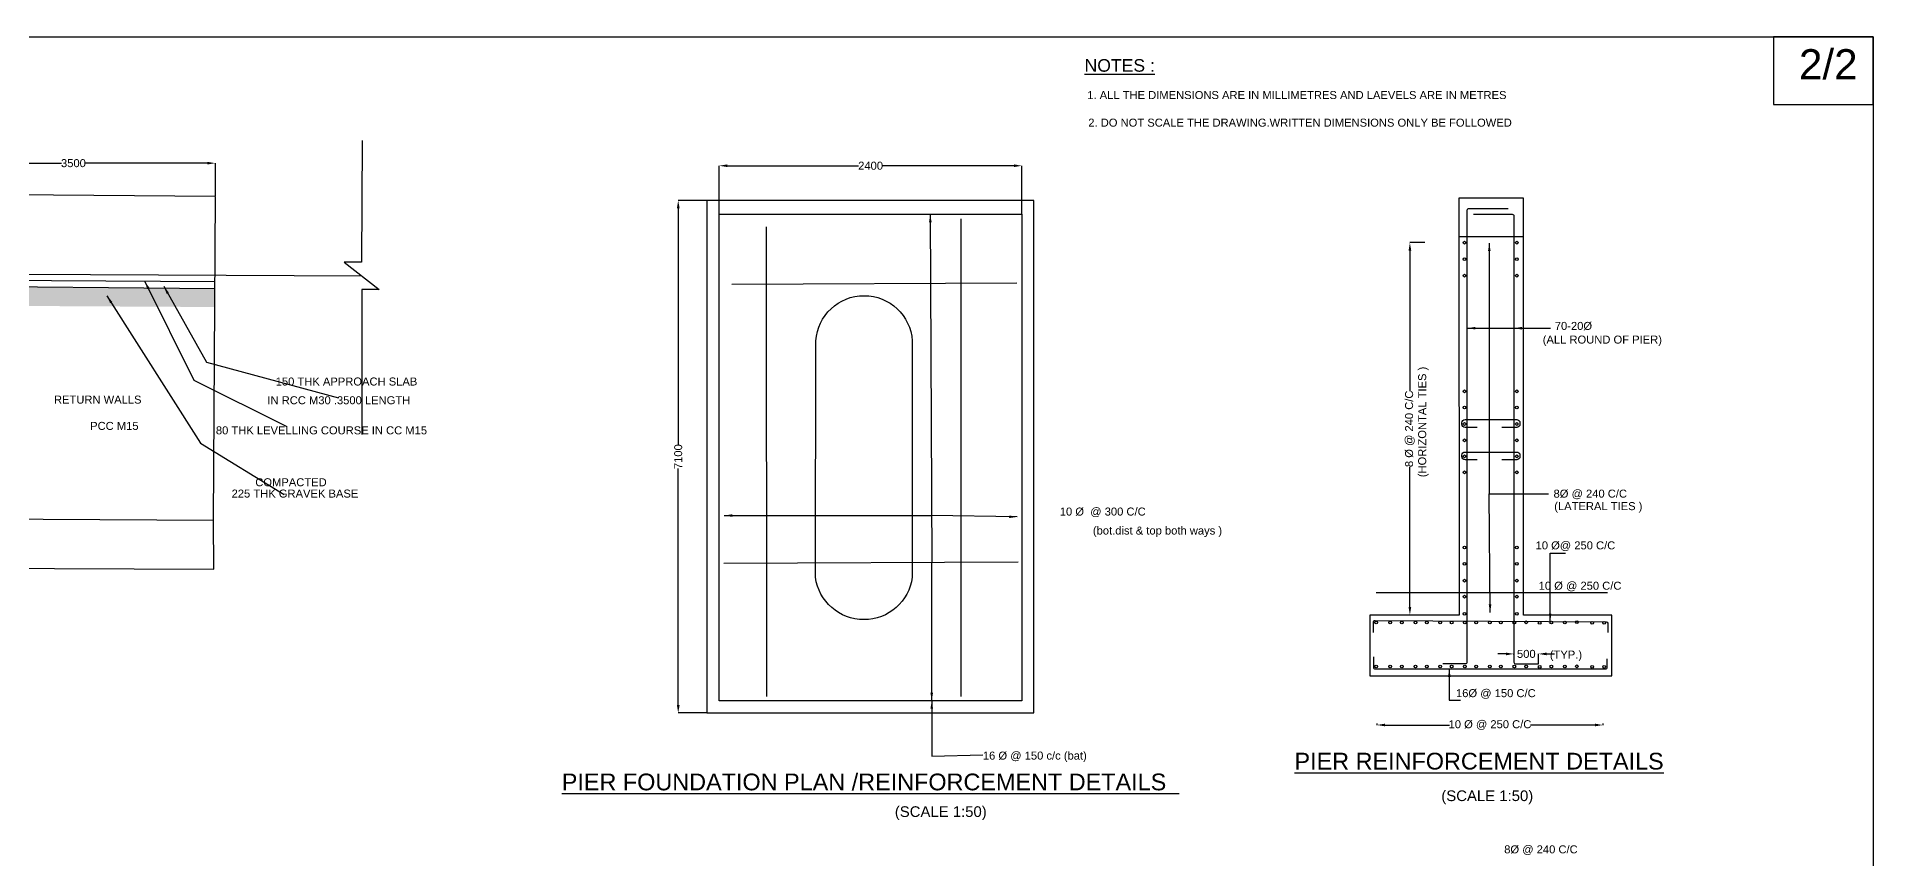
# Model space of a CAD drawing. Header units: inches. Extents: x 58881 to 96393, y 53859 to 78560.
# Drawn here: x 73429 to 96382, y 68289 to 78560 of the extents above; entities that cross this region are included whole.
import ezdxf

# ---------------------------------------------------------------- set-up
doc = ezdxf.new("R2010")
doc.units = ezdxf.units.IN
doc.header["$LTSCALE"] = 15
doc.header["$MEASUREMENT"] = 0
doc.layers.add('DRAWING', color=7, linetype='Continuous')
doc.layers.add('text1', color=7, linetype='Continuous')
doc.styles.get("Standard").update_dxf_attribs({"font": 'arial.ttf', "height": 100})
doc.dimstyles.get("Standard").update_dxf_attribs({"dimtxt": 0.18, "dimasz": 0.18, "dimexe": 0.18, "dimexo": 0.0625, "dimgap": 0.09, "dimtad": 0, "dimtih": 1, "dimtoh": 1, "dimdec": 4, "dimzin": 0, "dimdsep": 46, "dimtxsty": 'Standard', "dimcen": 0.09, "dimadec": 0, "dimazin": 0, "dimtfac": 1, "dimtdec": 4, "dimtofl": 0, "dimtmove": 0, "dimatfit": 3, "dimfxl": 0, "dimtolj": 1, "dimtzin": 0, "dimarcsym": 0})

# ---------------------------------------------------------------- blocks, each defined once
blk = doc.blocks.new('*D13')
at = {"layer": 'Defpoints', "color": 0, "transparency": 16777216}
for p in [(75662, 76979), (72113, 76592), (75662, 76572)]:
    blk.add_point(p, dxfattribs=at)
at = {"layer": 'text1', "color": 0, "lineweight": -2, "transparency": 16777216}
for p, q in [((72113, 76592), (72113, 76979)), ((72213, 76979), (73739, 76979)), ((75562, 76979), (74037, 76979)), ((75662, 76572), (75662, 76979))]:
    blk.add_line(p, q, dxfattribs=at)
at = {"layer": 'text1', "color": 0, "transparency": 16777216}
for points in [[(72213, 76996), (72213, 76963), (72113, 76979)], [(75562, 76996), (75562, 76963), (75662, 76979)]]:
    blk.add_solid(points, dxfattribs=at)
at = {"layer": 'text1', "color": 0, "transparency": 16777216, "insert": (73888, 76979), "char_height": 100, "attachment_point": 5}
blk.add_mtext('\\A1;3500', dxfattribs=at)
blk = doc.blocks.new('*D14')
at = {"layer": 'Defpoints', "color": 0, "transparency": 16777216}
for p in [(81959, 76947), (81959, 76340), (85743, 76340)]:
    blk.add_point(p, dxfattribs=at)
at = {"layer": 'text1', "color": 0, "lineweight": -2, "transparency": 16777216}
for p, q in [((81959, 76341), (81959, 76948)), ((82059, 76947), (83701, 76947)), ((85643, 76947), (84001, 76947)), ((85743, 76341), (85743, 76948))]:
    blk.add_line(p, q, dxfattribs=at)
at = {"layer": 'text1', "color": 0, "transparency": 16777216}
for points in [[(82059, 76964), (82059, 76931), (81959, 76947)], [(85643, 76964), (85643, 76931), (85743, 76947)]]:
    blk.add_solid(points, dxfattribs=at)
at = {"layer": 'text1', "color": 0, "transparency": 16777216, "insert": (83851, 76947), "char_height": 100, "attachment_point": 5}
blk.add_mtext('\\A1;2400', dxfattribs=at)
blk = doc.blocks.new('*D15')
at = {"layer": 'Defpoints', "color": 0, "transparency": 16777216}
for p in [(81806, 76514), (81447, 70106), (81806, 70106)]:
    blk.add_point(p, dxfattribs=at)
at = {"layer": 'text1', "color": 0, "lineweight": -2, "transparency": 16777216}
for p, q in [((81806, 76514), (81447, 76514)), ((81447, 76414), (81447, 73458)), ((81447, 70206), (81447, 73161)), ((81806, 70106), (81447, 70106))]:
    blk.add_line(p, q, dxfattribs=at)
at = {"layer": 'text1', "color": 0, "transparency": 16777216}
for points in [[(81430, 76414), (81464, 76414), (81447, 76514)], [(81430, 70206), (81464, 70206), (81447, 70106)]]:
    blk.add_solid(points, dxfattribs=at)
at = {"layer": 'text1', "color": 0, "transparency": 16777216, "insert": (81447, 73310), "char_height": 100, "attachment_point": 5, "rotation": 90}
blk.add_mtext('\\A1;7100', dxfattribs=at)
blk = doc.blocks.new('*D16')
at = {"layer": 'Defpoints', "color": 0, "transparency": 16777216}
for p in [(90591, 75987), (90779, 75987), (90779, 71330)]:
    blk.add_point(p, dxfattribs=at)
at = {"layer": 'text1', "color": 0, "lineweight": -2, "transparency": 16777216}
for p, q in [((90779, 75987), (90591, 75987)), ((90591, 75887), (90591, 74131)), ((90591, 71430), (90591, 73185)), ((90779, 71330), (90591, 71330))]:
    blk.add_line(p, q, dxfattribs=at)
at = {"layer": 'text1', "color": 0, "transparency": 16777216}
for points in [[(90575, 75887), (90608, 75887), (90591, 75987)], [(90575, 71430), (90608, 71430), (90591, 71330)]]:
    blk.add_solid(points, dxfattribs=at)
at = {"layer": 'text1', "color": 0, "transparency": 16777216, "insert": (90591, 73658), "char_height": 100, "attachment_point": 5, "rotation": 90}
blk.add_mtext('\\A1;8 Ø @ 240 C/C', dxfattribs=at)
blk = doc.blocks.new('*D17')
at = {"layer": 'Defpoints', "color": 0, "transparency": 16777216}
for p in [(90180, 69976), (93004, 69976), (93004, 69955)]:
    blk.add_point(p, dxfattribs=at)
at = {"layer": 'text1', "color": 0, "lineweight": -2, "transparency": 16777216}
for p, q in [((90180, 69976), (90180, 69955)), ((90280, 69955), (91085, 69955)), ((92904, 69955), (92099, 69955)), ((93004, 69976), (93004, 69955))]:
    blk.add_line(p, q, dxfattribs=at)
at = {"layer": 'text1', "color": 0, "transparency": 16777216}
for points in [[(90280, 69972), (90280, 69939), (90180, 69955)], [(92904, 69972), (92904, 69939), (93004, 69955)]]:
    blk.add_solid(points, dxfattribs=at)
at = {"layer": 'text1', "color": 0, "transparency": 16777216, "insert": (91592, 69955), "char_height": 100, "attachment_point": 5}
blk.add_mtext('\\A1;10 Ø @ 250 C/C', dxfattribs=at)
blk = doc.blocks.new('*D53')
at = {"layer": 'Defpoints', "color": 0, "transparency": 16777216}
for p in [(91891, 70837), (92200, 70844), (92200, 70720)]:
    blk.add_point(p, dxfattribs=at)
at = {"layer": 'text1', "color": 0, "lineweight": -2, "transparency": 16777216}
for p, q in [((91791, 70844), (91691, 70844)), ((91891, 70837), (91891, 70844)), ((92200, 70720), (92200, 70844)), ((92300, 70844), (92400, 70844))]:
    blk.add_line(p, q, dxfattribs=at)
at = {"layer": 'text1', "color": 0, "transparency": 16777216}
for points in [[(91791, 70861), (91791, 70827), (91891, 70844)], [(92300, 70861), (92300, 70827), (92200, 70844)]]:
    blk.add_solid(points, dxfattribs=at)
at = {"layer": 'text1', "color": 0, "transparency": 16777216, "insert": (92046, 70844), "char_height": 100, "attachment_point": 5}
blk.add_mtext('\\A1;500', dxfattribs=at)

msp = doc.modelspace()

# ---------------------------------------------------------------- hatches: boundary and pattern name
at = {"layer": 'DRAWING'}
h = msp.add_hatch(dxfattribs=at)
h.set_pattern_fill('GRAVEL', color=256, scale=250, style=0)
h.set_pattern_definition([(228.0128, (180, 250), (-1999.999558, -2250.0003354), [33.634, -3329.772]), (184.9697, (157.5, 225), (3000.0002629, 249.9978268), [57.717, -5713.98125]), (132.5104, (100, 220), (2499.9976796, -2750.0021685), [40.697, -4029.008]), (267.2737, (2.5, 157.5), (249.9990044, 5000.0000737), [52.5595, -5203.3895]), (292.8337, (0, 105), (-1250.0024764, 2999.999103), [51.53875, -5102.34325]), (357.2737, (20, 57.5), (-5000.0000737, 249.9990044), [52.5595, -5203.3895]), (37.6942, (72.5, 55), (-3250.0018364, -2499.9976013), [69.50725, -6881.21225]), (72.2553, (127.5, 97.5), (1750.0026907, 5499.9990578), [65.622, -6496.58025]), (121.4296, (147.5, 160), (-2000.0020585, 3249.9987591), [52.7375, -5221.01825]), (175.2364, (120, 205), (2750.0002366, -249.997883), [60.208, -2950.19075]), (222.3974, (60, 210), (-3000.00183777, -2749.9980205), [77.862, -7708.34375]), (138.8141, (250, 155), (-1750.0007367, 1499.9993283), [26.57525, -2630.961]), (171.4692, (230, 172.5), (3249.9995712, -500.0019775), [50.55925, -5005.37775]), (225, (180, 180), (-3e-14, -250.00008), [35.35525, -318.198]), (203.1986, (162.5, 210), (1249.999933, 500.000331), [19.0395, -1884.90375]), (291.8014, (145, 202.5), (-249.999978, 750.000068), [26.92575, -1319.3655]), (30.9638, (155, 177.5), (749.999506, 500.000621), [43.73225, -1414.00575]), (161.5651, (192.5, 200), (500.00011, -249.9996), [31.62275, -758.94675]), (16.3895, (0, 202.5), (2500.0005496, 749.9981775), [44.3, -4385.71125]), (70.3462, (42.5, 215), (-999.9988118, -2750.000534), [37.16525, -3679.352]), (293.1986, (192.5, 250), (-500.000331, 1249.999933), [38.07875, -1865.8645]), (343.6105, (207.5, 215), (-2500.0005496, 749.9981775), [44.3, -4385.71125]), (339.444, (0, 47.5), (-1250.000461, 499.998999), [42.72, -2093.281]), (294.7751, (40, 32.5), (-1249.9980473, 2750.0008555), [35.7945, -3543.66075]), (66.8014, (195, 0), (500.000331, 1249.999933), [38.07875, -1865.8645]), (17.354, (210, 35), (-3250.0005048, -999.9986256), [41.90775, -4148.856]), (69.444, (72.5, 0), (-499.998999, -1250.000461), [21.36, -2114.641]), (101.3099, (180, 0), (-249.999408, 1000.000188), [12.7475, -1262.00725]), (165.9638, (177.5, 12.5), (750.000136, -249.999514), [51.53875, -979.2375]), (186.009, (127.5, 25), (2499.9999377, 249.9998294), [47.7625, -4728.48075]), (303.6901, (155, 155), (-250.000334, 499.99989), [36.0555, -865.33225]), (353.1572, (175, 125), (4249.9998414, -500.0019995), [62.9485, -6231.89075]), (60.9454, (237.5, 117.5), (-1000.000007, -1750.000096), [25.739, -2548.1685]), (90, (250, 140), (-250, 250), [15, -235]), (120.2564, (122.5, 32.5), (999.9987217, -1750.000614), [34.731, -3438.38]), (48.0128, (105, 62.5), (1999.999558, 2250.0003354), [67.268, -3296.138]), (0, (150, 112.5), (250, 250), [65, -185]), (325.3048, (215, 112.5), (-2499.9985647, 1750.0021524), [39.5285, -3913.3185]), (254.0546, (247.5, 90), (-249.999972, -1000.000032), [36.4005, -1783.627]), (207.646, (237.5, 55), (-4749.9989518, -2500.0019283), [59.26625, -5867.3685]), (175.4261, (185, 27.5), (-3250.0001396, 249.9987003), [62.69975, -6207.2685])])
h.paths.add_polyline_path([(72741.5, 75440.6), (72105.7, 75446.6), (72104, 75200.5), (72376.6, 75199)])
h.paths.add_polyline_path([(75655.9, 75413.4), (72741.5, 75440.6), (72376.6, 75199), (75654.6, 75180.9)])

# ---------------------------------------------------------------- linework, layer by layer
for points in [[(77497, 77262.4), (77487.1, 75740), (77272.6, 75740), (77710.6, 75400.5), (77492.2, 75400.5), (77492.2, 73585.3)], [(71507.5, 74623.7), (71521.6, 76775.3), (72114.6, 76772), (72085.9, 72538.7), (75639.9, 72517.2), (75662.2, 76563.4), (72113.4, 76591.5)], [(91209, 71329.7), (90092.4, 71329.7), (90092.4, 70569.7), (93115.8, 70569.7), (93115.8, 71329.5), (92012.8, 71329.5), (92012.8, 76539.9), (91203.2, 76539.9), (91209, 71329.7)], [(84977.5, 76282.5), (84980.9, 70312.5)], [(82545.1, 76182.7), (82550.2, 70311.9)], [(91203.7, 76061.9), (92012.8, 76061.9)], [(75656.3, 75496.4), (68164.6, 75543.4)], [(68164.9, 75617.1), (77491.6, 75570.2)], [(72105.7, 75446.6), (75655.9, 75413.4)], [(82118.2, 75468), (85679, 75484.8)], [(72099.3, 74513.2), (70886.1, 74516), (69964.9, 72540.6), (69659.6, 72540.6), (69659.6, 71928), (75643, 71901.6), (75639.9, 72517.2)], [(82017.8, 71977.8), (85695.6, 71993.2)]]:
    msp.add_lwpolyline(points, dxfattribs=at)
for points in [[(81805.7, 70105.7), (85890, 70105.7), (85890, 76513.5), (81805.7, 76513.5)], [(81958.7, 76340.5), (85743, 76340.5), (85743, 70258.7), (81958.7, 70258.7)]]:
    msp.add_lwpolyline(points, close=True, dxfattribs=at)
for points in [[(91002.5, 70722.4), (91288.8, 70722.4, 0.4142136), (91308.8, 70742.4), (91308.8, 76394.4, -0.4142136), (91328.8, 76414.4), (91818.7, 76414.4)], [(91388.2, 76341.1), (91871.1, 76341.1, -0.4142136), (91891.1, 76321.1), (91891.1, 70740.2, 0.4142136), (91911.1, 70720.2), (92200.2, 70720.2)], [(91434, 73674.3), (91280.4, 73674.3, -0.4142136), (91240.4, 73714.3), (91240.4, 73732.9, -0.4142136), (91280.4, 73772.9), (91926.5, 73772.9, -0.4142136), (91966.5, 73732.9), (91966.5, 73714.3, -0.4142136), (91926.5, 73674.3), (91739.5, 73674.3)], [(91434, 73269.6), (91280.4, 73269.6, -0.4142136), (91240.4, 73309.6), (91240.4, 73328.2, -0.4142136), (91280.4, 73368.2), (91926.5, 73368.2, -0.4142136), (91966.5, 73328.2), (91966.5, 73309.6, -0.4142136), (91926.5, 73269.6), (91739.5, 73269.6)], [(90136.6, 71109.8), (90136.6, 71242, -0.4157336), (90156.7, 71262), (93043.1, 71247.1, -0.4126951), (93063, 71227.1), (93063, 71113.4)], [(90135.1, 70809.6), (90135.1, 70677.4, 0.4142136), (90155.1, 70657.4), (93038, 70657.4, 0.4142136), (93058, 70677.4), (93058, 70782)]]:
    msp.add_lwpolyline(points, format="xyb", dxfattribs=at)
for centre in [(91273.8, 75985.1), (91929, 75985.1), (91273.8, 75777.7), (91929, 75777.7), (91273.8, 75572.9), (91929, 75572.9), (91273.8, 74127.1), (91929, 74127.1), (91273.8, 73923.7), (91929, 73923.7), (91273.8, 73718.8), (91929, 73718.8), (91273.8, 73514.6), (91929, 73514.6), (91273.8, 73314.3), (91929, 73314.3), (91273.8, 73114.5), (91929, 73114.5), (91273.8, 72173.1), (91929, 72173.1), (91273.8, 71969.2), (91929, 71969.2), (91273.8, 71760.1), (91929, 71760.1), (91273.8, 71559.9), (91929, 71559.9), (90170.5, 71237.1), (90344.3, 71237.1), (90490.1, 71237.1), (90659.8, 71237.1), (90804.1, 71237.1), (90969.1, 71237.1), (91113.1, 71237.1), (91273.8, 71344.8), (91277.5, 71237.1), (91418.8, 71237.1), (91588.8, 71237.1), (91729.3, 71236.3), (91896.7, 71237.1), (91929, 71344.8), (92044.8, 71238.7), (92213.3, 71233), (92359, 71237), (92527.2, 71236.2), (92676.4, 71239.4), (92867.9, 71233), (93020.1, 71231.4), (90170.5, 70686.6), (90344.3, 70686.6), (90490.1, 70686.6), (90659.8, 70686.6), (90804.1, 70686.6), (90969.1, 70686.6), (91113.1, 70686.6), (91277.5, 70686.6), (91418.8, 70686.6), (91588.8, 70686.6), (91729.3, 70685.8), (91896.7, 70686.6), (92044.8, 70688.2), (92213.3, 70682.6), (92359, 70686.6), (92527.2, 70685.8), (92676.4, 70688.9), (92867.9, 70682.5), (93020.1, 70680.9)]:
    msp.add_circle(centre, 17.1, dxfattribs=at)
at = {"layer": 'text1'}
for points in [[(58880.7, 78560.2), (96382.5, 78560.2), (96382.5, 53859.4), (58880.7, 53859.4)], [(95135.2, 77711.6), (96382.5, 77711.6), (96382.5, 78560.2), (95135.2, 78560.2)]]:
    msp.add_lwpolyline(points, close=True, dxfattribs=at)
msp.add_lwpolyline([(83166.6, 74759.1, -0.9349386), (84372.5, 74759.1), (84372.5, 71803.1, -0.8770341), (83162.4, 71803.1)], format="xyb", dxfattribs=at)
for points in [[(83162.4, 71803.1), (83166.6, 74759.1)], [(91583.8, 72844.2), (92323.1, 72844.2)], [(90169.8, 71613.4), (93060.8, 71613.4)]]:
    msp.add_lwpolyline(points, dxfattribs=at)

# ---------------------------------------------------------------- texts
for s, height, p in [('%%UNOTES :', 157.06, (86525.7, 78122.9)), ('2/2', 377.67, (95453.4, 78026.8)), ('1. ALL THE DIMENSIONS ARE IN MILLIMETRES AND LAEVELS ARE IN METRES', 100, (86559, 77781.1)), ('2. DO NOT SCALE THE DRAWING.WRITTEN DIMENSIONS ONLY BE FOLLOWED', 100, (86571.8, 77435.9)), ('(ALL ROUND OF PIER) ', 100, (92251.4, 74723.7)), ('70-20Ø', 100, (92402.3, 74894.7)), ('150 THK APPROACH SLAB', 100, (76416, 74199.7)), ('RETURN WALLS ', 100, (73644.8, 73973.4)), ('IN RCC M30 .3500 LENGTH ', 100, (76312.3, 73965.3)), ('PCC M15', 100, (74096.8, 73644.5)), ('80 THK LEVELLING COURSE IN CC M15', 100, (75668.5, 73589.2)), ('COMPACTED ', 100, (76160.7, 72940.1)), ('225 THK GRAVEK BASE ', 100, (75864.9, 72798.7)), ('8Ø @ 240 C/C', 100, (92386.5, 72798)), ('10 Ø  @ 300 C/C ', 100, (86215.6, 72573.8)), ('(LATERAL TIES )', 100, (92395, 72641.6)), ('(bot.dist & top both ways )', 100, (86629.3, 72336.6)), ('10 Ø@ 250 C/C', 100, (92162.3, 72151.2)), ('10 Ø @ 250 C/C', 100, (92200.6, 71646.8)), ('(TYP.)', 100, (92339.9, 70785.5)), ('16Ø @ 150 C/C', 100, (91167.3, 70303.5)), ('16 Ø @ 150 c/c (bat)', 100, (85254.5, 69522.8)), ('%%UPIER REINFORCEMENT DETAILS', 209.348, (89148.7, 69398.8)), ('%%UPIER FOUNDATION PLAN /REINFORCEMENT DETAILS  ', 209.348, (79991.3, 69138.8)), ('(SCALE 1:50)', 133.292, (90984, 69004.3)), ('(SCALE 1:50)', 133.292, (84153.8, 68805.9)), ('8Ø @ 240 C/C', 100, (91770, 68350.7))]:
    msp.add_text(s, height=height, dxfattribs=at).set_placement(p)
msp.add_text('(HORIZONTAL TIES )', height=100, rotation=90, dxfattribs=at).set_placement((90794.7, 73053.2))

# ---------------------------------------------------------------- dimensions: what is measured, and where the dimension line sits
for base, p1, p2, text, picture, middle in [((75662.3, 76979.2), (72113.4, 76591.5), (75662.3, 76571.9), '3500', '*D13', (73887.9, 76979.2)), ((81958.7, 76947.4), (85743, 76340.5), (81958.7, 76340.5), '2400', '*D14', (83850.9, 76947.4)), ((92200.2, 70843.9), (91891.1, 70836.5), (92200.2, 70720.2), '500', '*D53', (92045.7, 70843.9)), ((93004.1, 69955.2), (90180.2, 69976.5), (93004.1, 69976.5), '10 Ø @ 250 C/C', '*D17', (91592.1, 69955.2))]:
    dim = msp.add_linear_dim(base=base, p1=p1, p2=p2, text=text, dimstyle='Standard', override={"dimtxt": 100, "dimasz": 100, "dimtih": 0, "dimtoh": 0, "dimdec": 0, "dimzin": 2, "dimtdec": 0}, dxfattribs=at)
    dim.commit()
    dim.dimension.update_dxf_attribs({"geometry": picture, "text_midpoint": middle})
for base, p1, p2, text, picture, middle in [((81447.1, 70105.7), (81805.7, 76513.5), (81805.7, 70105.7), '7100', '*D15', (81447.1, 73309.6)), ((90591.4, 75986.8), (90779.2, 71329.7), (90779.2, 75986.8), '8 Ø @ 240 C/C', '*D16', (90591.4, 73658.2))]:
    dim = msp.add_linear_dim(base=base, p1=p1, p2=p2, angle=90, text=text, dimstyle='Standard', override={"dimtxt": 100, "dimasz": 100, "dimtih": 0, "dimtoh": 0, "dimdec": 0, "dimzin": 2, "dimtdec": 0}, dxfattribs=at)
    dim.commit()
    dim.dimension.update_dxf_attribs({"geometry": picture, "text_midpoint": middle})

# ---------------------------------------------------------------- leaders
for points in [[(84597, 76340.5), (84615.2, 71988.7)], [(91583.8, 75979.7), (91583.8, 72844.2)], [(74306.7, 75321.9), (75475.5, 73478.1), (76520.6, 72837.6)], [(74780.3, 75501.9), (75391, 74268.1), (76556.1, 73688.8)], [(75017.6, 75440.7), (75552.3, 74490.5), (77199.9, 74043.8)], [(91308.8, 74916.1), (91891.1, 74916.1)], [(91891.1, 74916.1), (92350.3, 74916.1)], [(91593.9, 71362.8), (91583.8, 72844.2)], [(82022, 72574.1), (84612.7, 72574.1)], [(85683, 72557.2), (84612.7, 72574.1)], [(92344.4, 71246.1), (92344.4, 72103.3), (92537.5, 72103.3)], [(84615.2, 70258.7), (84615.2, 71988.7)], [(91083.8, 70657.4), (91083.8, 70264.8), (91221.9, 70264.8)], [(84615.2, 70258.7), (84615.2, 69566.1), (85254.5, 69583.2)]]:
    msp.add_leader(points, dimstyle='Standard', override={"dimtxt": 100, "dimasz": 100, "dimgap": 0.09, "dimtad": 0, "dimtih": 0, "dimtoh": 0, "dimdec": 0, "dimzin": 2, "dimtdec": 0}, dxfattribs=at)

doc.saveas('drawing.dxf')
